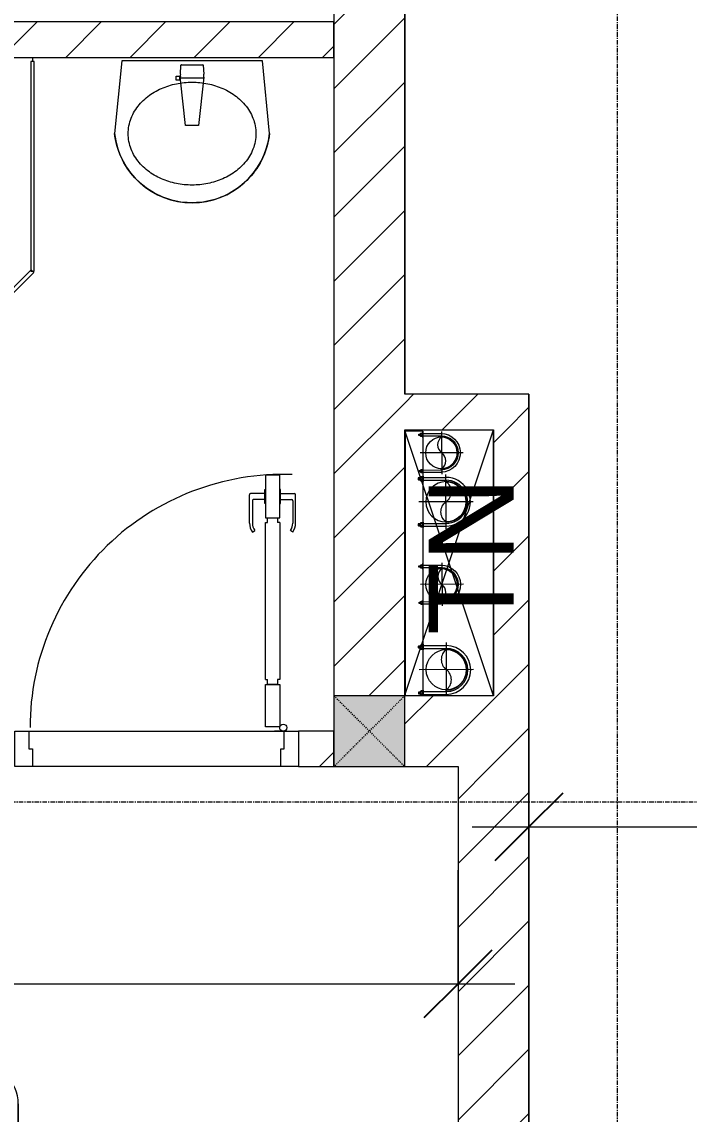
# Model space of a CAD drawing. Header units: millimetres. Extents: x 1591 to 239055, y -15958 to 83255.
# Drawn here: x 136852 to 138734, y 27557 to 30637 of the extents above; entities that cross this region are included whole.
import ezdxf

# ---------------------------------------------------------------- set-up
doc = ezdxf.new("R2010")
doc.units = ezdxf.units.MM
for name, pattern in [('Dash', [6, 3, -3]), ('Grid Line', [22.225, 12.7, -3.175, 3.175, -3.175]), ('IMPORT-CENTER _2_', [40.64, 25.4, -5.08, 5.08, -5.08])]:
    doc.linetypes.add(name, pattern=pattern)
for name, color, linetype, lineweight in [('0-1', 250, 'Continuous', 5), ('0-2', 7, 'Continuous', 9), ('A-ANNO-DIMS', 211, 'Continuous', 9), ('A-ANNO-DIMS-160', 211, 'Continuous', 9), ('A-DETL-GENF-1', 9, 'Continuous', 9), ('A-DOOR-1', 254, 'Continuous', 9), ('A-DOOR-2', 9, 'Continuous', 9), ('A-FLOR', 192, 'Continuous', 9), ('A-FLOR-1', 7, 'Continuous', 9), ('A-FLOR-2', 9, 'Continuous', 9), ('A-GLAZ-CURT-1', 254, 'Continuous', 9), ('A-GLAZ-CURT-2', 9, 'Continuous', 9), ('A-WALL-1', 253, 'Continuous', 18), ('A-WALL-2', 9, 'Continuous', 9), ('A-WALL-3', 113, 'Continuous', 18), ('A-WALL-PATT-1', 10, 'Continuous', 9), ('A-WALL-PATT-2', 111, 'Continuous', 9), ('G-ANNO-TEXT-1', 7, 'Continuous', 9), ('G-IMPT', 8, 'Continuous', 9), ('G-IMPT-2', 8, 'IMPORT-CENTER _2_', 9), ('I-FURN-1', 254, 'Continuous', 9), ('M-EQPM', 50, 'Continuous', 9), ('P-SANR-FIXT-1', 254, 'Continuous', 9), ('S-COLS', 52, 'Continuous', 9), ('S-COLS-5', 52, 'Continuous', 18), ('S-COLS-HDLN', 52, 'Dash', 9), ('S-GRID-1', 1, 'Grid Line', 9)]:
    doc.layers.add(name, color=color, linetype=linetype, lineweight=lineweight)
doc.styles.add('Arial_11', font='arial_0.ttf', dxfattribs={"height": 240})
doc.styles.add('UTM Avo', font='UTM Avo.ttf', dxfattribs={"width": 0.9, "height": 400})
doc.dimstyles.new('1_Dim_chi_tiet_2_5', dxfattribs={"dimscale": 304.8, "dimtxt": 399.720379, "dimasz": 0.629921, "dimexe": 0.524934, "dimexo": 0.0625, "dimgap": 0.052493, "dimtad": 1, "dimdec": 0, "dimrnd": 5, "dimzin": 0, "dimdsep": 46, "dimtxsty": 'UTM Avo', "dimblk1": 'OBLIQUE', "dimblk2": 'OBLIQUE', "dimsah": 1, "dimcen": 0.09, "dimdle": 0.524934, "dimazin": 0, "dimtfac": 1, "dimtdec": 4, "dimtix": 1, "dimtmove": 0, "dimatfit": 3, "dimfxl": 1.049869, "dimfxlon": 1, "dimtvp": 1, "dimtolj": 1, "dimtzin": 0, "dimarcsym": 2})
doc.dimstyles.new('1_Dim_chi_tiet_2_5_1', dxfattribs={"dimscale": 304.8, "dimtxt": 399.720379, "dimasz": 0.629921, "dimexe": 0.524934, "dimexo": 0.0625, "dimgap": 0.052493, "dimtad": 1, "dimdec": 0, "dimrnd": 5, "dimzin": 0, "dimdsep": 46, "dimtxsty": 'UTM Avo', "dimblk1": 'OBLIQUE', "dimblk2": 'OBLIQUE', "dimsah": 1, "dimcen": 0.09, "dimdle": 0.524934, "dimazin": 0, "dimtfac": 1, "dimtdec": 4, "dimtix": 1, "dimtmove": 0, "dimatfit": 3, "dimfxl": 1.049869, "dimfxlon": 1, "dimtvp": 1, "dimtolj": 1, "dimtzin": 0, "dimarcsym": 2})
pattern_1 = [(45, (0, 0), (-90.50967, 90.50967), [])]
pattern_2 = [(45, (95879.7, 0), (-90.50967, 90.50967), [])]

# ---------------------------------------------------------------- blocks, each defined once
blk = doc.blocks.new('NCV_TKTC_KET CAU_rvt-1-TKCS_MB TẦNG 6-8')
at = {"layer": 'A-FLOR-1'}
blk.add_line((42052.7, 28736.9), (42052.7, 29486.9), dxfattribs=at)
blk = doc.blocks.new('DOOR_CW_01 CANH MO-PANEL KINH - DIG_02-800x2200-CỬA NHÔM KÍNH-V25-TKCS_MB TẦNG 6-8')
at = {"layer": 'A-DETL-GENF-1'}
for p, q in [((-347, -182), (-347, -62)), ((-347, -62), (-307, -62)), ((-307, -62), (-307, -182)), ((-307, -182), (-347, -182)), ((-341, -196), (-341, -182)), ((-341, -182), (-313, -182)), ((-313, -182), (-313, -196)), ((-347, -196), (-341, -196)), ((-347, -638), (-347, -196)), ((-307, -196), (-313, -196)), ((-307, -196), (-307, -638)), ((-383.9, -611.2), (-377.3, -615.8)), ((-270.1, -611.2), (-276.7, -615.8)), ((-392, -637), (-392, -716.5)), ((-384, -699.5), (-384, -637)), ((-347, -638), (-341, -638)), ((-341, -652), (-341, -638)), ((-307, -638), (-313, -638)), ((-313, -638), (-313, -652)), ((-270, -699.5), (-270, -637)), ((-262, -637), (-262, -716.5)), ((-307, -652), (-347, -652)), ((-347, -652), (-347, -772)), ((-313, -652), (-341, -652)), ((-307, -772), (-307, -652)), ((-349, -703.5), (-380, -703.5)), ((-349, -692.2), (-349, -731.8)), ((-347, -692.2), (-349, -692.2)), ((-347, -692.2), (-347, -731.8)), ((-307, -692.2), (-307, -731.8)), ((-307, -692.2), (-305, -692.2)), ((-305, -692.2), (-305, -731.8)), ((-305, -703.5), (-274, -703.5)), ((-349, -720.5), (-388, -720.5)), ((-349, -731.8), (-347, -731.8)), ((-305, -731.8), (-307, -731.8)), ((-305, -720.5), (-266, -720.5)), ((-347, -772), (-307, -772))]:
    blk.add_line(p, q, dxfattribs=at)
blk.add_circle((-357, -60), 10, dxfattribs=at)
for centre, radius, start, end in [((-357, -60), 714, 268, 0), ((-347, -637), 45, 145, 180), ((-347, -637), 37, 145, 180), ((-307, -637), 37, 0, 35), ((-307, -637), 45, 360, 35), ((-380, -699.5), 4, 180, 270), ((-274, -699.5), 4, 270, 0), ((-388, -716.5), 4, 180, 270), ((-266, -716.5), 4, 270, 0)]:
    blk.add_arc(centre, radius, start, end, dxfattribs=at)
at = {"layer": 'A-DOOR-2'}
for p, q in [((-400, -50), (-400, 50)), ((-400, 50), (-350, 50)), ((-350, 50), (-350, 0)), ((350, 0), (350, 50)), ((350, 50), (400, 50)), ((400, 50), (400, -50)), ((-360, 0), (-360, -50)), ((-350, 0), (-360, 0)), ((360, 0), (350, 0)), ((360, -50), (360, 0)), ((-360, -50), (-400, -50)), ((-357, -50), (-332, -50)), ((400, -50), (360, -50))]:
    blk.add_line(p, q, dxfattribs=at)
blk = doc.blocks.new('bonruatreo - Chậu rửa-V29-TKCS_MB TẦNG 6-8')
at = {"layer": 'P-SANR-FIXT-1'}
for p, q in [((198.4, 0), (-198.4, 0)), ((165, 0), (-165, 0)), ((218.6, -205), (198.4, 0)), ((-198.4, 0), (-218.6, -205)), ((-33, -37.3), (-31.4, -12.2)), ((-30.2, -11), (30.2, -11)), ((31.4, -12.2), (33, -37.3)), ((-44.7, -42.8), (-35.6, -42.8)), ((-44.7, -54.2), (-44.7, -42.8)), ((-35.6, -54.2), (-44.7, -54.2)), ((-35.6, -42.8), (-35.6, -44.2)), ((-35.6, -44.2), (-33.1, -44.2)), ((-35.6, -44.2), (-35.6, -52.9)), ((-35.6, -52.9), (-35.6, -54.2)), ((-32.2, -52.9), (-35.6, -52.9)), ((-32.2, -52.9), (-33.1, -44.2)), ((32.7, -48.5), (-32.7, -48.5)), ((-18.5, -182.5), (-32.2, -52.9)), ((33, -45.4), (18.5, -182.5)), ((18.5, -182.5), (-18.5, -182.5))]:
    blk.add_line(p, q, dxfattribs=at)
at = {"layer": 'P-SANR-FIXT-1', "flags": 128}
blk.add_lwpolyline([(218.6, -205), (217.4, -213.7), (215.9, -222.4), (214, -231), (211.8, -239.5), (209.3, -247.9), (206.4, -256.2), (203.2, -264.4), (199.6, -272.5), (195.8, -280.4), (191.6, -288.1), (187.1, -295.7), (182.3, -303.1), (177.3, -310.3), (171.9, -317.3), (166.3, -324.1), (160.4, -330.6), (154.2, -336.9), (147.8, -342.9), (141.2, -348.7), (134.3, -354.2), (127.3, -359.4), (120, -364.4), (112.5, -369), (104.9, -373.4), (97.1, -377.4), (89.1, -381.2), (81, -384.6), (72.7, -387.6), (64.4, -390.4), (55.9, -392.8), (47.3, -394.8), (38.7, -396.6), (30, -397.9), (21.3, -399), (12.5, -399.6), (3.7, -400), (-5.1, -399.9), (-13.9, -399.6), (-22.6, -398.8), (-31.4, -397.8), (-40.1, -396.3), (-48.7, -394.5), (-57.2, -392.4), (-65.7, -390), (-74, -387.2), (-82.2, -384.1), (-90.3, -380.6), (-98.3, -376.8), (-106.1, -372.7), (-113.7, -368.3), (-121.1, -363.6), (-128.4, -358.7), (-135.4, -353.4), (-142.2, -347.8), (-148.8, -342), (-155.2, -335.9), (-161.3, -329.6), (-167.2, -323), (-172.8, -316.2), (-178.1, -309.2), (-183.1, -302), (-187.8, -294.6), (-192.2, -287), (-196.4, -279.2), (-200.2, -271.3), (-203.7, -263.2), (-206.8, -255), (-209.7, -246.6), (-212.2, -238.2), (-214.3, -229.7), (-216.1, -221.1), (-217.6, -212.4), (-218.6, -205)], dxfattribs=at)
at = {"layer": 'P-SANR-FIXT-1'}
for centre, radius, start, end in [((-30.1, -12.3), 1.3, 91.2278, 176.4003), ((30.1, -12.3), 1.3, 3.5997, 88.7722), ((5.5, -41.4), 38.7, 173.966, 184.1457), ((-5.5, -41.4), 38.7, 353.966, 6.034), ((0, -180), 220, 186.525, 353.475)]:
    blk.add_arc(centre, radius, start, end, dxfattribs=at)
for points in [[(-180, -205), (-180, -197.6), (-178.6, -182.7), (-172.4, -161.2), (-162.5, -141.1), (-149.4, -123), (-133.8, -107), (-116.1, -93.4), (-96.9, -82.1), (-76.5, -73.2), (-55.2, -66.5), (-33.3, -62.1), (-11.2, -59.9), (11.1, -59.9), (33.3, -62.1), (55.2, -66.5), (76.5, -73.2), (96.9, -82.1), (116.1, -93.4), (133.8, -107.1), (149.5, -123), (162.5, -141.2), (172.4, -161.2), (178.6, -182.7), (180, -197.6), (180, -205)], [(180, -205), (180, -212.4), (178.6, -227.3), (172.4, -248.8), (162.5, -268.8), (149.5, -287), (133.8, -302.9), (116.1, -316.6), (96.9, -327.9), (76.5, -336.8), (55.2, -343.5), (33.3, -347.9), (11.1, -350.1), (-11.2, -350.1), (-33.3, -347.9), (-55.2, -343.5), (-76.5, -336.8), (-96.9, -327.9), (-116.1, -316.6), (-133.8, -303), (-149.4, -287), (-162.5, -268.9), (-172.4, -248.8), (-178.6, -227.3), (-180, -212.4), (-180, -205)]]:
    blk.add_open_spline(points, degree=3, dxfattribs=at)
blk = doc.blocks.new('System Panel - Glazed-901210-TKCS_MB TẦNG 6-8')
at = {"layer": 'A-GLAZ-CURT-2'}
for p, q in [((295.3, 5), (-295.3, 5)), ((-295.3, 5), (-295.3, -5)), ((295.3, -5), (295.3, 5)), ((-295.3, -5), (295.3, -5))]:
    blk.add_line(p, q, dxfattribs=at)
blk = doc.blocks.new('System Panel - Glazed-901211-TKCS_MB TẦNG 6-8')
at = {"layer": 'A-GLAZ-CURT-2'}
for p, q in [((316.6, 5), (-316.6, 5)), ((-316.6, 5), (-316.6, -5)), ((316.6, -5), (316.6, 5)), ((-316.6, -5), (316.6, -5))]:
    blk.add_line(p, q, dxfattribs=at)
blk = doc.blocks.new('GIUONG NGU-2TAB-1600x2000 - GIUONG NGU-2TAB-1600x2000-901192-TKCS_MB TẦNG 6-8')
at = {"layer": 'I-FURN-1'}
for p, q in [((569.6, 2050), (1997.1, 2050)), ((1997.1, 2050), (569.6, 2050)), ((1997.1, 2000), (569.6, 2000)), ((458.5, 50), (458.5, 1938.9)), ((458.5, 1938.9), (458.5, 50)), ((508.5, 1938.9), (508.5, 100)), ((2058.2, 100), (2058.2, 1938.9)), ((2108.2, 1938.9), (2108.2, 50)), ((2108.2, 50), (2108.2, 1938.9)), ((8.5, 50), (8.5, 450.3)), ((8.5, 450.3), (458.5, 450.3)), ((8.5, 450.3), (458.5, 450.3)), ((8.5, 50), (8.5, 450.3)), ((458.5, 450.3), (458.5, 50)), ((458.5, 450.3), (458.5, 50)), ((2108.2, 50), (2108.2, 450.3)), ((2108.2, 450.3), (2558.2, 450.3)), ((2108.2, 450.3), (2108.2, 50)), ((2558.2, 450.3), (2108.2, 450.3)), ((2558.2, 450.3), (2558.2, 50)), ((2558.2, 50), (2558.2, 450.3)), ((233.5, 86.8), (233.5, 413.5)), ((2333.2, 86.8), (2333.2, 413.5)), ((120.2, 250.2), (346.8, 250.2)), ((2446.5, 250.2), (2219.8, 250.2)), ((508.5, 100), (2058.2, 100)), ((458.5, 50), (8.5, 50)), ((8.5, 0), (8.5, 50)), ((8.5, 50), (458.5, 50)), ((458.5, 50), (8.5, 50)), ((2108.2, 50), (458.5, 50)), ((458.5, 50), (458.5, 0)), ((458.5, 0), (458.5, 50)), ((458.5, 50), (2108.2, 50)), ((458.5, 50), (2108.2, 50)), ((2558.2, 50), (2108.2, 50)), ((2108.2, 50), (2558.2, 50)), ((2108.2, 0), (2108.2, 50)), ((2108.2, 50), (2108.2, 0)), ((2108.2, 50), (2558.2, 50)), ((2558.2, 50), (2558.2, 0)), ((458.5, 0), (8.5, 0)), ((2108.2, 0), (458.5, 0)), ((458.5, 0), (2108.2, 0)), ((2558.2, 0), (2108.2, 0))]:
    blk.add_line(p, q, dxfattribs=at)
for centre in [(233.5, 250.2), (2333.2, 250.2)]:
    blk.add_circle(centre, 150.7, dxfattribs=at)
for centre, radius, start, end in [((569.6, 1938.9), 111.1, 90, 180), ((569.6, 1938.9), 111.1, 90, 180), ((1997.1, 1938.9), 111.1, 0, 90), ((1997.1, 1938.9), 111.1, 360, 90), ((569.6, 1938.9), 61.1, 90, 180), ((1997.1, 1938.9), 61.1, 360, 90)]:
    blk.add_arc(centre, radius, start, end, dxfattribs=at)
blk = doc.blocks.new('NCV_TKTC_TANG 6 - 8_rvt-2-TKCS_MB TẦNG 6-8')
at = {"layer": 'A-WALL-PATT-1'}
h = blk.add_hatch(dxfattribs=at)
h.set_pattern_fill('FP_1', color=256, style=0, pattern_type=2)
h.set_pattern_definition(pattern_1)
h.paths.add_polyline_path([(38152.6, 30536.9), (39952.6, 30536.9), (39952.6, 30636.9), (38152.6, 30636.9), (38152.6, 30631.7)])
h.paths.add_polyline_path([(40799.6, 30536.9), (41852.6, 30536.9), (41852.6, 30636.9), (40052.6, 30636.9), (40052.6, 30536.9)])
h = blk.add_hatch(dxfattribs=at)
h.set_pattern_fill('FP_1', color=256, style=0, pattern_type=2)
h.set_pattern_definition(pattern_1)
h.paths.add_polyline_path([(40052.6, 28536.9), (40952.6, 28536.9), (40952.6, 28636.9), (40052.6, 28636.9)])
h.paths.add_polyline_path([(41752.6, 28536.9), (41852.6, 28536.9), (41852.6, 28636.9), (41752.6, 28636.9)])
at = {"layer": 'A-FLOR-2'}
for p, q in [((41002.6, 30536.9), (41002.6, 30525)), ((41702.6, 28536.9), (41002.6, 28536.9))]:
    blk.add_line(p, q, dxfattribs=at)
at = {"layer": 'A-WALL-1'}
for p, q in [((41852.6, 30636.9), (40052.6, 30636.9)), ((41852.6, 30536.9), (41852.6, 30636.9)), ((40052.6, 30536.9), (41852.6, 30536.9)), ((41852.6, 28636.9), (41752.6, 28636.9)), ((41752.6, 28636.9), (41752.6, 28536.9)), ((41852.6, 28536.9), (41852.6, 28636.9)), ((41752.6, 28536.9), (41852.6, 28536.9))]:
    blk.add_line(p, q, dxfattribs=at)
at = {"layer": 'A-WALL-2'}
for p, q in [((40992.6, 28636.9), (41712.6, 28636.9)), ((41702.6, 28536.9), (41002.6, 28536.9))]:
    blk.add_line(p, q, dxfattribs=at)
at = {"layer": 'A-DOOR-1', "rotation": 180}
blk.add_blockref('DOOR_CW_01 CANH MO-PANEL KINH - DIG_02-800x2200-CỬA NHÔM KÍNH-V25-TKCS_MB TẦNG 6-8', (41352.6, 28586.9), dxfattribs=at)
at = {"layer": 'A-GLAZ-CURT-1'}
for name, p, rotation in [('System Panel - Glazed-901210-TKCS_MB TẦNG 6-8', (41002.6, 30229.6), 269.9999999999991), ('System Panel - Glazed-901211-TKCS_MB TẦNG 6-8', (40778.7, 29710.4), 224.9999999999989)]:
    blk.add_blockref(name, p, dxfattribs=dict(at, rotation=rotation))
at = {"layer": 'I-FURN-1'}
blk.add_blockref('GIUONG NGU-2TAB-1600x2000 - GIUONG NGU-2TAB-1600x2000-901192-TKCS_MB TẦNG 6-8', (38854.1, 25646.9), dxfattribs=at)
at = {"layer": 'P-SANR-FIXT-1'}
blk.add_blockref('bonruatreo - Chậu rửa-V29-TKCS_MB TẦNG 6-8', (41452.6, 30526.9), dxfattribs=at)
blk = doc.blocks.new('G1_SOF - BO TRU - 200x200-3056268-TKCS_MB TẦNG 6-8')
at = {"layer": 'S-COLS'}
blk.add_hatch(color=256, dxfattribs=at).paths.add_polyline_path([(100, -100), (100, 100), (-100, 100), (-100, -100)])
at = {"layer": 'S-COLS-5'}
for p, q in [((100, 100), (-100, 100)), ((-100, 100), (-100, -100)), ((100, -100), (100, 100)), ((-100, -100), (100, -100))]:
    blk.add_line(p, q, dxfattribs=at)
at = {"layer": 'S-COLS-HDLN'}
for p, q in [((100, 100), (-100, -100)), ((-100, 100), (100, -100))]:
    blk.add_line(p, q, dxfattribs=at)
blk = doc.blocks.new('TKTC_XREF_251221_MB TANG 2-7 - TKTC_XREF_260130_MB TANG 2-5_dwg_$cc-4746802-TKCS_MB TẦNG 6-8')
at = {"layer": 'G-IMPT-2'}
for p, q in [((0, -0.673), (0, 0.673)), ((-0.673, 0), (0.673, 0))]:
    blk.add_line(p, q, dxfattribs=at)
at = {"layer": 'M-EQPM'}
blk.add_circle((0, 0), 0.5, dxfattribs=at)
for centre, radius, start, end in [((0, 0), 0.5, 90, 270), ((0.188, 0.25), 0.313, 126.8699, 233.1301), ((-0.188, -0.25), 0.313, 306.8699, 53.1301)]:
    blk.add_arc(centre, radius, start, end, dxfattribs=at)
blk = doc.blocks.new('TKTC_XREF_251221_MB TANG 2-7 - TKTC_XREF_260130_MB TANG 2-5_dwg_CUM U_DN100-4746799-TKCS_MB TẦNG 6-8')
at = {"layer": 'G-IMPT'}
blk.add_hatch(color=256, dxfattribs=at).paths.add_polyline_path([(0, 61), (15.8, 58.9), (30.5, 52.8), (43.1, 43.1), (52.8, 30.5), (58.9, 15.8), (61, 0), (58.9, -15.8), (52.8, -30.5), (43.1, -43.1), (30.5, -52.8), (15.8, -58.9), (0, -61), (0, -57), (14.8, -55.1), (28.5, -49.4), (40.3, -40.3), (49.4, -28.5), (55.1, -14.8), (57, 0), (55.1, 14.8), (49.4, 28.5), (40.3, 40.3), (28.5, 49.4), (14.8, 55.1), (0, 57)])
for p, q in [((-79.1, 66.6), (-79.1, 63.4)), ((-76.6, 66.6), (-76.6, 63.4)), ((-74.6, 66.6), (-74.6, 63.4)), ((-72.7, 69.3), (-72.7, 60.7)), ((-66.9, 67.9), (-71.7, 67.9)), ((-66.9, 62.1), (-71.7, 62.1)), ((-65, 69), (0, 69)), ((-79.1, -63.4), (-79.1, -66.6)), ((-76.6, -63.4), (-76.6, -66.6)), ((-74.6, -63.4), (-74.6, -66.6)), ((-72.7, -60.7), (-72.7, -69.3)), ((-66.9, -62.1), (-71.7, -62.1)), ((-66.9, -67.9), (-71.7, -67.9)), ((-65, -69), (0, -69))]:
    blk.add_line(p, q, dxfattribs=at)
at = {"layer": 'G-IMPT', "flags": 128}
for points in [[(-72.7, 67.6), (-78.1, 67.6), (-78.1, 62.4), (-72.7, 62.4)], [(-71.7, 59.2), (-66.9, 59.2), (-66.9, 70.8), (-71.7, 70.8)], [(-66.9, 70.8), (-66.9, 72.7), (-65, 72.7), (-65, 57.3), (-66.9, 57.3), (-66.9, 59.2)], [(-65, 61), (0, 61), (0, 57)], [(-72.7, -62.4), (-78.1, -62.4), (-78.1, -67.6), (-72.7, -67.6)], [(-71.7, -70.8), (-66.9, -70.8), (-66.9, -59.2), (-71.7, -59.2)], [(-66.9, -59.2), (-66.9, -57.3), (-65, -57.3), (-65, -72.7), (-66.9, -72.7), (-66.9, -70.8)], [(-65, -61), (0, -61), (0, -57)]]:
    blk.add_lwpolyline(points, dxfattribs=at)
at = {"layer": 'G-IMPT'}
for centre, radius, start, end in [((-78.1, 66.6), 0.96, 90, 180), ((-78.1, 63.4), 0.96, 180, 270), ((-71.1, 69.3), 1.56, 112.6199, 247.3801), ((-67.9, 65), 4.8, 143.1301, 216.8699), ((-71.1, 60.7), 1.56, 112.6199, 247.3801), ((0, 0), 69, 270, 90), ((0, 0), 61, 270, 90), ((0, 0), 57, 270, 90), ((-78.1, -63.4), 0.96, 90, 180), ((-78.1, -66.6), 0.96, 180, 270), ((-71.1, -60.7), 1.56, 112.6199, 247.3801), ((-67.9, -65), 4.8, 143.1301, 216.8699), ((-71.1, -69.3), 1.56, 112.6199, 247.3801)]:
    blk.add_arc(centre, radius, start, end, dxfattribs=at)
blk = doc.blocks.new('TKTC_XREF_251221_MB TANG 2-7 - TKTC_XREF_260130_MB TANG 2-5_dwg_$cc-V165-TKCS_MB TẦNG 6-8')
at = {"layer": 'G-IMPT-2'}
for p, q in [((0, -0.673), (0, 0.646)), ((-0.673, 0), (0.673, 0))]:
    blk.add_line(p, q, dxfattribs=at)
at = {"layer": 'M-EQPM'}
blk.add_circle((0, 0), 0.5, dxfattribs=at)
for centre, radius, start, end in [((0, 0), 0.5, 90, 270), ((0.188, 0.25), 0.313, 126.8699, 233.1301), ((-0.188, -0.25), 0.313, 306.8699, 53.1301)]:
    blk.add_arc(centre, radius, start, end, dxfattribs=at)
blk = doc.blocks.new('TKTC_XREF_251221_MB TANG 2-7 - TKTC_XREF_260130_MB TANG 2-5_dwg_CUM U_DN100-4746796-TKCS_MB TẦNG 6-8')
at = {"layer": 'G-IMPT'}
blk.add_hatch(color=256, dxfattribs=at).paths.add_polyline_path([(0, 61), (0, 57), (14.8, 55.1), (28.5, 49.4), (40.3, 40.3), (49.4, 28.5), (55.1, 14.8), (57, 0), (55.1, -14.8), (49.4, -28.5), (40.3, -40.3), (28.5, -49.4), (14.8, -55.1), (0, -57), (0, -61), (15.8, -58.9), (30.5, -52.8), (43.1, -43.1), (52.8, -30.5), (58.9, -15.8), (61, 0), (58.9, 15.8), (52.8, 30.5), (43.1, 43.1), (30.5, 52.8), (15.8, 58.9)])
for p, q in [((-79.1, 66.6), (-79.1, 63.4)), ((-76.6, 66.6), (-76.6, 63.4)), ((-74.6, 66.6), (-74.6, 63.4)), ((-72.7, 69.3), (-72.7, 60.7)), ((-66.9, 67.9), (-71.7, 67.9)), ((-66.9, 62.1), (-71.7, 62.1)), ((-65, 69), (0, 69)), ((-72.7, -60.7), (-72.7, -69.3)), ((-79.1, -63.4), (-79.1, -66.6)), ((-76.6, -63.4), (-76.6, -66.6)), ((-74.6, -63.4), (-74.6, -66.6)), ((-66.9, -62.1), (-71.7, -62.1)), ((-66.9, -67.9), (-71.7, -67.9)), ((-65, -69), (0, -69))]:
    blk.add_line(p, q, dxfattribs=at)
at = {"layer": 'G-IMPT', "flags": 128}
for points in [[(-72.7, 67.6), (-78.1, 67.6), (-78.1, 62.4), (-72.7, 62.4)], [(-71.7, 59.2), (-66.9, 59.2), (-66.9, 70.8), (-71.7, 70.8)], [(-66.9, 70.8), (-66.9, 72.7), (-65, 72.7), (-65, 57.3), (-66.9, 57.3), (-66.9, 59.2)], [(-65, 61), (0, 61), (0, 57)], [(-71.7, -70.8), (-66.9, -70.8), (-66.9, -59.2), (-71.7, -59.2)], [(-66.9, -59.2), (-66.9, -57.3), (-65, -57.3), (-65, -72.7), (-66.9, -72.7), (-66.9, -70.8)], [(-65, -61), (0, -61), (0, -57)], [(-72.7, -62.4), (-78.1, -62.4), (-78.1, -67.6), (-72.7, -67.6)]]:
    blk.add_lwpolyline(points, dxfattribs=at)
at = {"layer": 'G-IMPT'}
for centre, radius, start, end in [((-78.1, 66.6), 0.96, 90, 180), ((-78.1, 63.4), 0.96, 180, 270), ((-71.1, 69.3), 1.56, 112.6199, 247.3801), ((-67.9, 65), 4.8, 143.1301, 216.8699), ((-71.1, 60.7), 1.56, 112.6199, 247.3801), ((0, 0), 69, 270, 90), ((0, 0), 61, 270, 90), ((0, 0), 57, 270, 90), ((-71.1, -60.7), 1.56, 112.6199, 247.3801), ((-78.1, -63.4), 0.96, 90, 180), ((-78.1, -66.6), 0.96, 180, 270), ((-67.9, -65), 4.8, 143.1301, 216.8699), ((-71.1, -69.3), 1.56, 112.6199, 247.3801)]:
    blk.add_arc(centre, radius, start, end, dxfattribs=at)
blk = doc.blocks.new('TKTC_XREF_251221_MB TANG 2-7 - TKTC_XREF_260130_MB TANG 2-5_dwg_$cc-4746806-TKCS_MB TẦNG 6-8')
at = {"layer": 'G-IMPT-2'}
for p, q in [((0, -0.673), (0, 0.673)), ((-0.673, 0), (0.673, 0))]:
    blk.add_line(p, q, dxfattribs=at)
at = {"layer": 'M-EQPM'}
blk.add_circle((0, 0), 0.5, dxfattribs=at)
for centre, radius, start, end in [((0, 0), 0.5, 90, 270), ((0.188, 0.25), 0.313, 126.8699, 233.1301), ((-0.188, -0.25), 0.313, 306.8699, 53.1301)]:
    blk.add_arc(centre, radius, start, end, dxfattribs=at)
blk = doc.blocks.new('TKTC_XREF_251221_MB TANG 2-7 - TKTC_XREF_260130_MB TANG 2-5_dwg_$cc-4746801-TKCS_MB TẦNG 6-8')
at = {"layer": 'G-IMPT-2'}
for p, q in [((0, -0.673), (0, 0.673)), ((-0.673, 0), (0.673, 0))]:
    blk.add_line(p, q, dxfattribs=at)
at = {"layer": 'M-EQPM'}
blk.add_circle((0, 0), 0.5, dxfattribs=at)
for centre, radius, start, end in [((0, 0), 0.5, 90, 270), ((0.188, 0.25), 0.313, 126.8699, 233.1301), ((-0.188, -0.25), 0.313, 306.8699, 53.1301)]:
    blk.add_arc(centre, radius, start, end, dxfattribs=at)
blk = doc.blocks.new('TKTC_XREF_251221_MB TANG 2-7 - TKTC_XREF_251221_MB TANG 2-7-2039446-TKCS_MB TẦNG 6-8')
at = {"layer": 'M-EQPM'}
for p, q in [((8401.9, 11500), (8401.9, 12246.7)), ((8401.9, 12246.7), (8451, 12246.4)), ((8451, 12246.4), (8451, 11500))]:
    blk.add_line(p, q, dxfattribs=at)
at = {"extrusion": (0, 0, -1)}
for name, p, xscale, yscale, zscale, rotation in [('TKTC_XREF_251221_MB TANG 2-7 - TKTC_XREF_260130_MB TANG 2-5_dwg_CUM U_DN100-4746799-TKCS_MB TẦNG 6-8', (-8502, 12184.9), 0.7894736842105257, 0.7894736842105257, -0.7894736842105257, 179.5802210006296), ('TKTC_XREF_251221_MB TANG 2-7 - TKTC_XREF_260130_MB TANG 2-5_dwg_$cc-4746806-TKCS_MB TẦNG 6-8', (-8516.1, 12046.9), 113.7150000000092, 113.7150000000092, -113.7150000000092, 359.9532564459116), ('TKTC_XREF_251221_MB TANG 2-7 - TKTC_XREF_260130_MB TANG 2-5_dwg_CUM U_DN100-4746799-TKCS_MB TẦNG 6-8', (-8502.4, 11813.7), 0.7894736842105257, 0.7894736842105257, -0.7894736842105257, 179.5802210006296)]:
    blk.add_blockref(name, p, dxfattribs=dict(at, xscale=xscale, yscale=yscale, zscale=zscale, rotation=rotation))
for name, p, xscale, yscale, zscale, rotation in [('TKTC_XREF_251221_MB TANG 2-7 - TKTC_XREF_260130_MB TANG 2-5_dwg_$cc-4746801-TKCS_MB TẦNG 6-8', (8503.9, 12184.9), 90.00000000005133, 90.00000000005133, 90.00000000005133, 180.4197789977763), ('TKTC_XREF_251221_MB TANG 2-7 - TKTC_XREF_260130_MB TANG 2-5_dwg_CUM U_DN100-4746796-TKCS_MB TẦNG 6-8', (8516.1, 12046.9), 0.9974999999999966, 0.9974999999999966, 0.9974999999999966, 0.04674355648990237), ('TKTC_XREF_251221_MB TANG 2-7 - TKTC_XREF_260130_MB TANG 2-5_dwg_$cc-4746802-TKCS_MB TẦNG 6-8', (8504.4, 11813.7), 90.00000000005133, 90.00000000005133, 90.00000000005133, 180.4197789977763), ('TKTC_XREF_251221_MB TANG 2-7 - TKTC_XREF_260130_MB TANG 2-5_dwg_CUM U_DN100-4746796-TKCS_MB TẦNG 6-8', (8516.9, 11572.6), 0.9975000000000005, 0.9975000000000005, 0.9975000000000005, 0.04674355613123519), ('TKTC_XREF_251221_MB TANG 2-7 - TKTC_XREF_260130_MB TANG 2-5_dwg_$cc-V165-TKCS_MB TẦNG 6-8', (8516.9, 11573.5), 113.7150000000092, 113.7150000000092, 113.7150000000092, 180.0447608815844)]:
    blk.add_blockref(name, p, dxfattribs=dict(xscale=xscale, yscale=yscale, zscale=zscale, rotation=rotation))
blk = doc.blocks.new('DIMBLOCK62-TKCS_MB TẦNG 6-8')
at = {"layer": 'A-ANNO-DIMS-160'}
for p, q in [((138282.3, 28687), (138282.3, 28207)), ((138282.3, 28367), (138282.3, 28687)), ((140332.3, 28687), (140332.3, 28207)), ((140332.3, 28367), (140332.3, 28687)), ((138122.3, 28367), (140492.3, 28367))]:
    blk.add_line(p, q, dxfattribs=at)
at = {"layer": 'A-ANNO-DIMS-160', "lineweight": 25}
for p, q in [((138282.3, 28367), (138378.3, 28463)), ((140332.3, 28367), (140428.3, 28463)), ((138282.3, 28367), (138186.3, 28271)), ((140332.3, 28367), (140236.3, 28271))]:
    blk.add_line(p, q, dxfattribs=at)
at = {"layer": 'A-ANNO-DIMS-160', "color": 0, "insert": (138759.5, 28886.6), "char_height": 400, "width": 1314.636, "attachment_point": 1, "line_spacing_factor": 1.110334, "style": 'UTM Avo'}
blk.add_mtext('2050', dxfattribs=at)
blk = doc.blocks.new('_Oblique')
at = {"color": 0, "linetype": 'ByBlock', "lineweight": -2}
blk.add_line((-0.5, -0.5), (0.5, 0.5), dxfattribs=at)
blk = doc.blocks.new('DIMBLOCK318-TKCS_MB TẦNG 6-8')
at = {"layer": 'A-ANNO-DIMS-160'}
for p, q in [((129732.3, 28244.6), (129732.3, 27764.6)), ((129732.3, 27924.6), (129732.3, 28244.6)), ((138082.3, 28244.6), (138082.3, 27764.6)), ((138082.3, 27924.6), (138082.3, 28244.6)), ((129572.3, 27924.6), (138242.3, 27924.6))]:
    blk.add_line(p, q, dxfattribs=at)
at = {"layer": 'A-ANNO-DIMS-160', "lineweight": 25}
for p, q in [((129732.3, 27924.6), (129828.3, 28020.6)), ((138082.3, 27924.6), (138178.3, 28020.6)), ((129732.3, 27924.6), (129636.3, 27828.6)), ((138082.3, 27924.6), (137986.3, 27828.6))]:
    blk.add_line(p, q, dxfattribs=at)
at = {"layer": 'A-ANNO-DIMS-160', "color": 0, "insert": (133359.5, 28444.2), "char_height": 400, "width": 1314.636, "attachment_point": 1, "line_spacing_factor": 1.110334, "style": 'UTM Avo'}
blk.add_mtext('8350', dxfattribs=at)

msp = doc.modelspace()

# ---------------------------------------------------------------- hatches: boundary and pattern name
at = {"layer": 'A-WALL-PATT-2'}
h = msp.add_hatch(dxfattribs=at)
h.set_pattern_fill('FP_1', color=256, style=0, pattern_type=2)
h.set_pattern_definition(pattern_2)
h.paths.add_polyline_path([(137932.3, 29586.9), (137932.3, 32395.3), (137732.3, 32395.3), (137732.3, 29586.9)])
h.paths.add_polyline_path([(137732.3, 33485.3), (137932.3, 33485.3), (137932.3, 33636.9), (137732.3, 33636.9), (137732.3, 33485.3)])
h = msp.add_hatch(dxfattribs=at)
h.set_pattern_fill('FP_1', color=256, style=0, pattern_type=2)
h.set_pattern_definition(pattern_2)
h.paths.add_polyline_path([(137732.3, 28736.9), (137932.3, 28736.9), (137932.3, 29586.9), (137732.3, 29586.9), (137732.3, 28736.9)])
h = msp.add_hatch(dxfattribs=at)
h.set_pattern_fill('FP_1', color=256, style=0, pattern_type=2)
h.set_pattern_definition(pattern_2)
h.paths.add_polyline_path([(138182.3, 29486.9), (138282.3, 29486.9), (138282.3, 29586.9), (137932.3, 29586.9), (137932.3, 29486.9)])
h = msp.add_hatch(dxfattribs=at)
h.set_pattern_fill('FP_1', color=256, style=0, pattern_type=2)
h.set_pattern_definition(pattern_2)
h.paths.add_polyline_path([(138282.3, 28736.9), (138282.3, 29486.9), (138182.3, 29486.9), (138182.3, 28736.9)])
h = msp.add_hatch(dxfattribs=at)
h.set_pattern_fill('FP_1', color=256, style=0, pattern_type=2)
h.set_pattern_definition(pattern_2)
h.paths.add_polyline_path([(137932.3, 28536.9), (138282.3, 28536.9), (138282.3, 28736.9), (137932.3, 28736.8)])
h.paths.add_polyline_path([(137732.3, 28536.9), (137732.3, 28537), (137732.3, 28736.9)])
h = msp.add_hatch(dxfattribs=at)
h.set_pattern_fill('FP_1', color=256, style=0, pattern_type=2)
h.set_pattern_definition(pattern_2)
h.paths.add_polyline_path([(138082.3, 25636.9), (138282.3, 25636.9), (138282.3, 28536.9), (138082.3, 28536.9), (138082.3, 25736.7)])

# ---------------------------------------------------------------- linework, layer by layer
at = {"layer": '0-2'}
for p, q in [((137932.3, 28738.6), (138182.1, 29486.9)), ((138182.1, 28736.9), (137932.3, 29485.2)), ((138182.1, 28736.9), (138182.1, 29486.9))]:
    msp.add_line(p, q, dxfattribs=at)
at = {"layer": 'A-FLOR'}
for p, q in [((137932.3, 33636.9), (137932.3, 29586.9)), ((138282.3, 29586.9), (138282.3, 25636.9))]:
    msp.add_line(p, q, dxfattribs=at)
at = {"layer": 'A-WALL-3'}
for p, q in [((137732.3, 32395.3), (137732.3, 28536.9)), ((137932.3, 29586.9), (137932.3, 32395.3)), ((138282.3, 29586.9), (137932.3, 29586.9)), ((138282.3, 25636.9), (138282.3, 29586.9)), ((137932.3, 29486.9), (138182.3, 29486.9)), ((137932.3, 28736.9), (137932.3, 29486.9)), ((138182.3, 29486.9), (138182.3, 28736.9)), ((138182.3, 28736.9), (137932.3, 28736.9)), ((137932.3, 28536.9), (138082.3, 28536.9)), ((138082.3, 28536.9), (138082.3, 25636.9))]:
    msp.add_line(p, q, dxfattribs=at)
at = {"layer": 'S-GRID-1'}
for p, q in [((138532.3, 19149.4), (138532.3, 77012.5)), ((223800.6, 28436.9), (130306.5, 28436.9))]:
    msp.add_line(p, q, dxfattribs=at)

# ---------------------------------------------------------------- block references
at = {"layer": '0-1'}
for name in ['NCV_TKTC_KET CAU_rvt-1-TKCS_MB TẦNG 6-8', 'NCV_TKTC_TANG 6 - 8_rvt-2-TKCS_MB TẦNG 6-8']:
    msp.add_blockref(name, (95879.7, 0), dxfattribs=at)
at = {"layer": 'M-EQPM'}
msp.add_blockref('TKTC_XREF_251221_MB TANG 2-7 - TKTC_XREF_251221_MB TANG 2-7-2039446-TKCS_MB TẦNG 6-8', (129532.3, 17236.9), dxfattribs=at)
at = {"layer": 'S-COLS'}
msp.add_blockref('G1_SOF - BO TRU - 200x200-3056268-TKCS_MB TẦNG 6-8', (137832.3, 28636.9), dxfattribs=at)

# ---------------------------------------------------------------- texts
at = {"layer": 'G-ANNO-TEXT-1', "insert": (138119, 29131.4), "char_height": 240, "width": 624, "attachment_point": 5, "rotation": 90, "line_spacing_factor": 0.936439, "style": 'Arial_11'}
msp.add_mtext('\\pt79.9992,160.0008,240,319.9992,400.0008,480,559.9992,640.0008,720,799.9992,880.0008,960,1039.9992,1120.0008,1200,1279.9992,1360.0008,1440,1519.9992,1600.0008,1680,1759.9992,1840.0008,1920,1999.9992,2080.0008,2160,2239.9992,2320.0008,2400,2479.9992,2560.0008;TN', dxfattribs=at)
msp.add_mtext('\\pt79.9992,160.0008,240,319.9992,400.0008,480,559.9992,640.0008,720,799.9992,880.0008,960,1039.9992,1120.0008,1200,1279.9992,1360.0008,1440,1519.9992,1600.0008,1680,1759.9992,1840.0008,1920,1999.9992,2080.0008,2160,2239.9992,2320.0008,2400,2479.9992,2560.0008;TN', dxfattribs=at)

# ---------------------------------------------------------------- dimensions: what is measured, and where the dimension line sits
at = {"layer": 'A-ANNO-DIMS'}
for base, p1, p2, dimstyle, override, picture, middle in [((140332.3, 28367), (138282.3, 28687), (140332.3, 28687), '1_Dim_chi_tiet_2_5', {"dimpost": '<>', "dimfxl": 2050}, 'DIMBLOCK62-TKCS_MB TẦNG 6-8', (139307.3, 28590)), ((138082.3, 27924.6), (129732.3, 28244.6), (138082.3, 28244.6), '1_Dim_chi_tiet_2_5_1', {"dimpost": '<>', "dimfxl": 8349.928669}, 'DIMBLOCK318-TKCS_MB TẦNG 6-8', (133907.3, 28147.6))]:
    dim = msp.add_linear_dim(base=base, p1=p1, p2=p2, dimstyle=dimstyle, override=override, dxfattribs=at)
    dim.commit()
    dim.dimension.update_dxf_attribs({"geometry": picture, "text_midpoint": middle})

doc.saveas('drawing.dxf')
